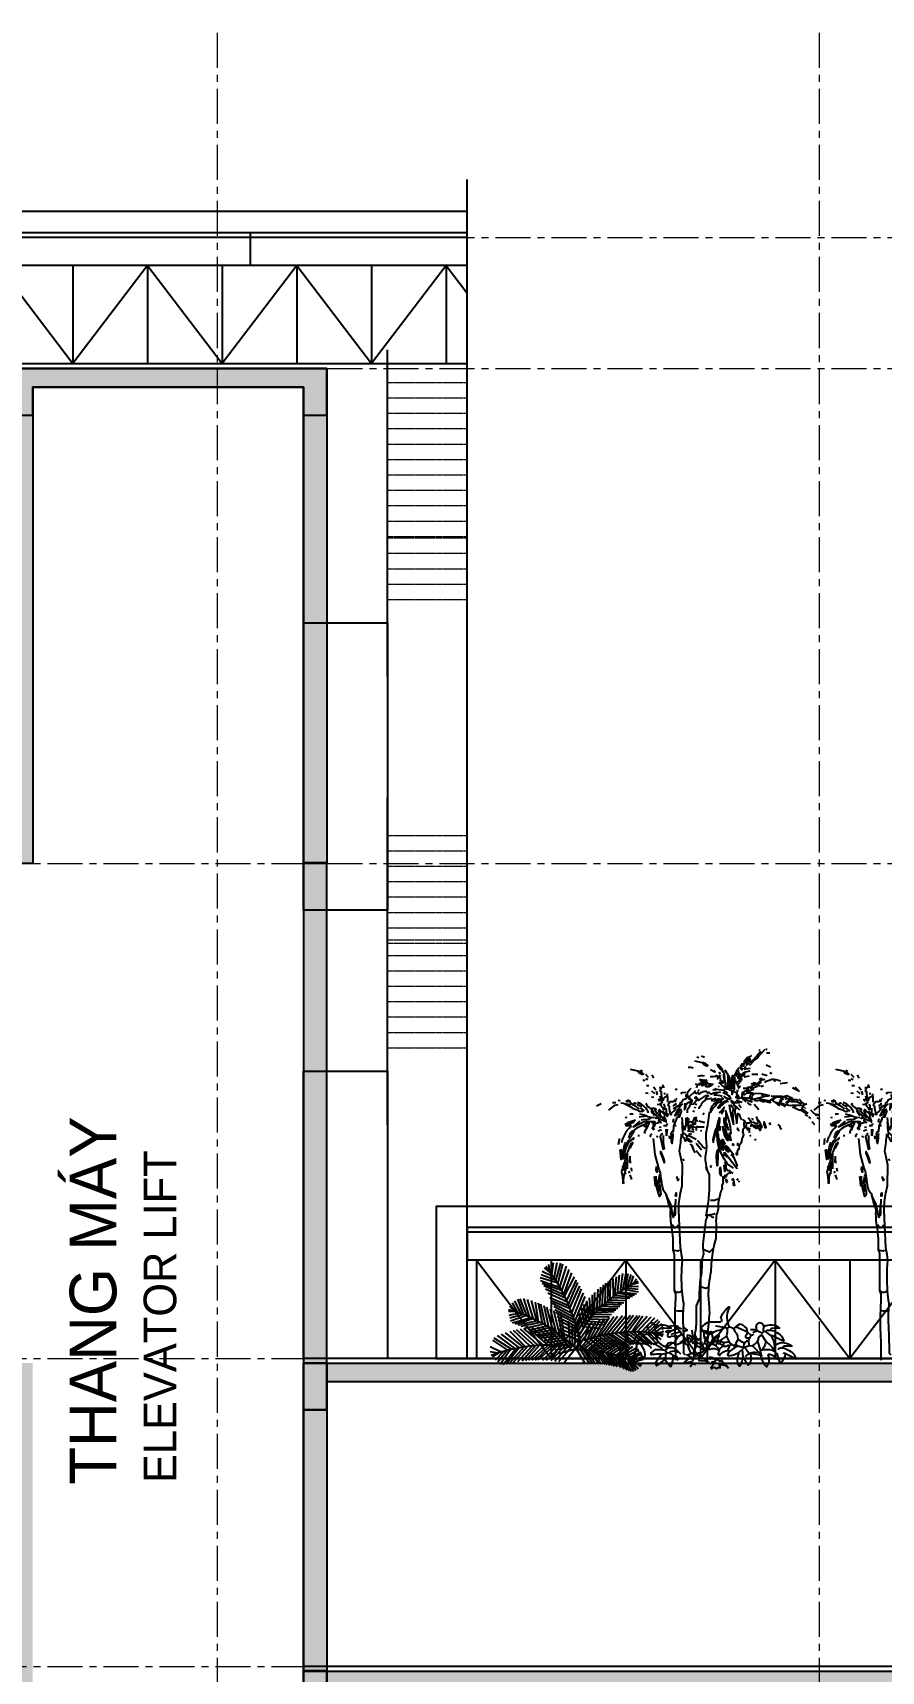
# Model space of a CAD drawing. Header units: millimetres. Extents: x -100356 to 314685, y 446 to 1273965.
# Drawn here: x 98572 to 107665, y 243036 to 260579 of the extents above; entities that cross this region are included whole.
import ezdxf
from ezdxf.xclip import XClip

# ---------------------------------------------------------------- set-up
doc = ezdxf.new("R2010")
doc.units = ezdxf.units.MM
doc.header["$XCLIPFRAME"] = 2
doc.linetypes.add('section$0$CENTER', pattern=[2, 1.25, -0.25, 0.25, -0.25])
doc.linetypes.add('section$0$CENTER2', pattern=[1.125, 0.75, -0.125, 0.125, -0.125])
for name, color, linetype, lineweight in [('@ color hatch', 7, 'Continuous', 13), ('A1 - dp$0$TUONG 2', 2, 'Continuous', 25), ('Hatch-wall', 251, 'Continuous', 5), ('section$0$A-_FLORLEVL_E', 7, 'Continuous', 5), ('section$0$GRD', 8, 'section$0$CENTER2', 15), ('section$0$NKC_TRUC', 8, 'section$0$CENTER', 13)]:
    doc.layers.add(name, color=color, linetype=linetype, lineweight=lineweight)
for name, color, linetype in [('section$0$FIN', 3, 'Continuous'), ('section$0$KEN', 4, 'Continuous'), ('section$0$NAM', 3, 'Continuous'), ('section$0$STR', 7, 'Continuous'), ('section$0$植栽2', 74, 'Continuous'), ('STR', 7, 'Continuous')]:
    doc.layers.add(name, color=color, linetype=linetype)
doc.styles.add('section$0$Arial', font='Font - TrueType - Arial.ttf', dxfattribs={"width": 0.95, "height": 770})

# ---------------------------------------------------------------- blocks, each defined once
blk = doc.blocks.new('section$0$grid section')
at = {"layer": 'section$0$NKC_TRUC', "ltscale": 300}
for p, q in [((-141943.9, 93800), (0, 93800)), ((-141943.9, 92400), (0, 92400)), ((-141943.9, 87100), (0, 87100)), ((-141943.9, 81800), (0, 81800)), ((-141943.9, 78500), (0, 78500))]:
    blk.add_line(p, q, dxfattribs=at)
blk = doc.blocks.new('section$0$ROOM 01')
at = {"layer": 'Hatch-wall', "ltscale": 0.5}
h = blk.add_hatch(color=256, dxfattribs=at)
h.dxf.hatch_style = 1
h.paths.add_polyline_path([(36485, 240516), (36485, 243810), (47160, 243810), (47160, 243710), (47860, 243710), (47860, 243810), (48060, 243810), (48060, 243510), (46960, 243510), (46960, 243610), (36735, 243610), (36735, 240516)])
h.paths.add_polyline_path([(16680, 243810), (16680, 243810), (33985, 243810), (33985, 242138), (35285, 242138), (35285, 241988), (33985, 241988), (33985, 240510), (33735, 240510), (33735, 243610), (26072, 243610), (26072, 243310), (25772, 243310), (25772, 243610), (16930, 243610), (16930, 243810)])
h.paths.add_polyline_path([(16930, 240516), (16680, 240516), (16680, 243810), (16930, 243810)])
h.paths.add_polyline_path([(-1440, 243810), (-1440, 243510), (-340, 243510), (-340, 243610), (8060, 243610), (8060, 243310), (8360, 243310), (8360, 243610), (11360, 243610), (11360, 243310), (11660, 243310), (11660, 243610), (13530, 243610), (13530, 240510), (13780, 240510), (13780, 243810), (-540, 243810), (-540, 243710), (-1240, 243710), (-1240, 243810)])
at = {"layer": 'section$0$FIN'}
for p, q in [((16680, 243860, 0), (16680, 243310, 0)), ((25772, 243860, 0), (16680, 243860, 0))]:
    blk.add_line(p, q, dxfattribs=at)
at = {"layer": 'section$0$FIN', "ltscale": 10}
blk.add_line((16680, 243310, 0), (16680, 240510, 0), dxfattribs=at)
at = {"layer": 'section$0$STR', "ltscale": 10}
for p, q in [((16680, 243316, 0), (16680, 240516, 0)), ((16930, 243316, 0), (16930, 240516, 0))]:
    blk.add_line(p, q, dxfattribs=at)
at = {"layer": 'section$0$STR', "elevation": 0}
blk.add_lwpolyline([(16680, 243310), (16930, 243310), (16930, 243810), (16680, 243810)], close=True, dxfattribs=at)
at = {"layer": 'STR', "ltscale": 0.5, "elevation": 0}
for points in [[(16930, 240516), (16680, 240516), (16680, 243810), (16930, 243810)], [(16680, 243310), (16680, 243810), (33985, 243810), (33985, 242138), (35285, 242138), (35285, 241988), (33985, 241988), (33985, 240510), (33735, 240510), (33735, 243610), (26072, 243610), (26072, 243310), (25772, 243310), (25772, 243610), (16930, 243610), (16930, 243310)]]:
    blk.add_lwpolyline(points, close=True, dxfattribs=at)
blk = doc.blocks.new('section$0$LANG CAN')
at = {"layer": 'section$0$FIN'}
for p, q in [((252142, 98312, 0), (237392, 98312, 0)), ((266892, 98312, 0), (252142, 98312, 0))]:
    blk.add_line(p, q, dxfattribs=at)
at = {"layer": 'section$0$KEN'}
for p, q in [((252142, 98262, 0), (237392, 98262, 0)), ((266892, 98262, 0), (252142, 98262, 0)), ((252142, 97962, 0), (237392, 97962, 0)), ((266892, 97962, 0), (252142, 97962, 0)), ((252142, 96911), (237392, 96911)), ((266892, 96911), (252142, 96911))]:
    blk.add_line(p, q, dxfattribs=at)
at = {"layer": 'section$0$NAM'}
for p, q in [((237492, 97962, 0), (238292, 96911)), ((237492, 97962, 0), (237492, 96911)), ((239092, 97962, 0), (238292, 96911)), ((238292, 97962, 0), (238292, 96911)), ((239092, 97962, 0), (239892, 96911)), ((239092, 97962, 0), (239092, 96911)), ((240692, 97962, 0), (239892, 96911)), ((239892, 97962, 0), (239892, 96911)), ((240692, 97962, 0), (241492, 96911)), ((240692, 97962, 0), (240692, 96911)), ((242292, 97962, 0), (241492, 96911)), ((241492, 97962, 0), (241492, 96911)), ((242292, 97962, 0), (243092, 96911)), ((242292, 97962, 0), (242292, 96911)), ((243892, 97962, 0), (243092, 96911)), ((243092, 97962, 0), (243092, 96911)), ((243892, 97962, 0), (244692, 96911)), ((243892, 97962, 0), (243892, 96911)), ((245492, 97962, 0), (244692, 96911)), ((244692, 97962, 0), (244692, 96911)), ((245492, 97962, 0), (246292, 96911)), ((245492, 97962, 0), (245492, 96911)), ((247092, 97962, 0), (246292, 96911)), ((246292, 97962, 0), (246292, 96911)), ((247092, 97962, 0), (247892, 96911)), ((247092, 97962, 0), (247092, 96911)), ((248692, 97962, 0), (247892, 96911)), ((247892, 97962, 0), (247892, 96911)), ((248692, 97962, 0), (249492, 96911)), ((248692, 97962, 0), (248692, 96911)), ((250292, 97962, 0), (249492, 96911)), ((249492, 97962, 0), (249492, 96911)), ((250292, 97962, 0), (251092, 96911)), ((250292, 97962, 0), (250292, 96911)), ((251092, 97962, 0), (251092, 96911)), ((251892, 97962, 0), (251092, 96911)), ((251892, 97962, 0), (251892, 96911)), ((252242, 97962, 0), (253042, 96911)), ((252242, 97962, 0), (252242, 96911)), ((253842, 97962, 0), (253042, 96911)), ((253042, 97962, 0), (253042, 96911)), ((253842, 97962, 0), (254642, 96911)), ((253842, 97962, 0), (253842, 96911)), ((255442, 97962, 0), (254642, 96911)), ((254642, 97962, 0), (254642, 96911)), ((255442, 97962, 0), (256242, 96911)), ((255442, 97962, 0), (255442, 96911)), ((257042, 97962, 0), (256242, 96911)), ((256242, 97962, 0), (256242, 96911)), ((257042, 97962, 0), (257842, 96911)), ((257042, 97962, 0), (257042, 96911)), ((258642, 97962, 0), (257842, 96911)), ((257842, 97962, 0), (257842, 96911)), ((258642, 97962, 0), (259442, 96911)), ((258642, 97962, 0), (258642, 96911)), ((260242, 97962, 0), (259442, 96911)), ((259442, 97962, 0), (259442, 96911)), ((260242, 97962, 0), (261042, 96911)), ((260242, 97962, 0), (260242, 96911)), ((261842, 97962, 0), (261042, 96911)), ((261042, 97962, 0), (261042, 96911)), ((261842, 97962, 0), (262642, 96911)), ((261842, 97962, 0), (261842, 96911)), ((263442, 97962, 0), (262642, 96911)), ((262642, 97962, 0), (262642, 96911)), ((263442, 97962, 0), (264242, 96911)), ((263442, 97962, 0), (263442, 96911)), ((265042, 97962, 0), (264242, 96911)), ((264242, 97962, 0), (264242, 96911)), ((265042, 97962, 0), (265842, 96911)), ((265042, 97962, 0), (265042, 96911)), ((265842, 97962, 0), (265842, 96911)), ((266642, 97962, 0), (265842, 96911)), ((266642, 97962, 0), (266642, 96911))]:
    blk.add_line(p, q, dxfattribs=at)
blk = doc.blocks.new('section$0$A$C2D2A4C73')
for p, q in [((966, 1448), (798, 1527)), ((921, 1514), (834, 1584)), ((915, 1518), (900, 1638)), ((947, 1476), (971, 1663)), ((981, 1426), (1024, 1667)), ((1006, 1388), (1081, 1657)), ((1037, 1337), (1115, 1644)), ((1065, 1291), (1170, 1611)), ((1097, 1232), (1211, 1559)), ((1126, 1178), (1250, 1506)), ((1028, 1353), (764, 1432)), ((1072, 1279), (773, 1386)), ((999, 1398), (783, 1478)), ((1095, 1237), (797, 1347)), ((1129, 1172), (821, 1307)), ((1154, 1122), (849, 1259)), ((1140, 1150), (1292, 1446)), ((1173, 1083), (1321, 1401)), ((1198, 1026), (1344, 1361)), ((1222, 969), (1374, 1308)), ((1251, 895), (1398, 1263)), ((1632, 918), (1655, 1256)), ((1672, 959), (1693, 1288)), ((1714, 1000), (1738, 1323)), ((1762, 1044), (1772, 1348)), ((1800, 1077), (1813, 1376)), ((1839, 1109), (1845, 1396)), ((1887, 1147), (1883, 1419)), ((1908, 1163), (1935, 1448)), ((1948, 1192), (1983, 1473)), ((1994, 1223), (2032, 1496)), ((2030, 1247), (2084, 1501)), ((2043, 1256), (2265, 1218)), ((2072, 1273), (2114, 1498)), ((2080, 1279), (2268, 1259)), ((2104, 1293), (2159, 1485)), ((2122, 1303), (2274, 1300)), ((2147, 1317), (2197, 1463)), ((2180, 1335), (2269, 1355)), ((2185, 1336), (2240, 1419)), ((425, 899), (342, 1050)), ((476, 881), (378, 1081)), ((515, 866), (426, 1104)), ((565, 846), (458, 1113)), ((610, 827), (515, 1118)), ((666, 801), (574, 1102)), ((715, 777), (631, 1084)), ((741, 764), (693, 1062)), ((801, 732), (739, 1044)), ((850, 703), (778, 1028)), ((898, 675), (828, 1005)), ((1183, 1061), (882, 1196)), ((1207, 1005), (915, 1128)), ((1227, 956), (937, 1080)), ((1255, 884), (953, 1041)), ((1275, 828), (1429, 1200)), ((1297, 760), (1454, 1144)), ((1313, 706), (1486, 1065)), ((1328, 652), (1508, 1005)), ((1482, 742), (1435, 1026)), ((1509, 776), (1480, 1081)), ((1491, 929), (1815, 1033)), ((1544, 819), (1519, 1125)), ((1569, 849), (1565, 1173)), ((1600, 884), (1602, 1209)), ((1753, 1036), (2011, 1022)), ((1786, 1065), (2045, 1050)), ((1824, 1097), (2093, 1087)), ((1867, 1132), (2141, 1122)), ((1904, 1159), (2178, 1147)), ((1952, 1195), (2210, 1168)), ((1984, 1217), (2242, 1188)), ((385, 913), (283, 918)), ((454, 889), (288, 857)), ((378, 913), (303, 994)), ((504, 870), (303, 813)), ((549, 852), (314, 769)), ((621, 821), (345, 740)), ((661, 803), (384, 724)), ((721, 774), (423, 708)), ((959, 636), (870, 985)), ((1012, 600), (926, 955)), ((1275, 828), (973, 991)), ((1065, 562), (975, 928)), ((1289, 784), (990, 944)), ((1306, 732), (1003, 904)), ((1320, 684), (1025, 835)), ((1334, 629), (1040, 782)), ((1106, 531), (1041, 887)), ((1146, 499), (1089, 855)), ((1226, 431), (1200, 770)), ((1340, 606), (1533, 927)), ((1431, 671), (1352, 909)), ((1355, 539), (1552, 858)), ((1366, 487), (1571, 774)), ((1457, 709), (1399, 978)), ((1493, 491), (1616, 771)), ((1505, 771), (1760, 756)), ((1530, 803), (1791, 796)), ((1537, 505), (1681, 791)), ((1557, 835), (1828, 840)), ((1583, 518), (1757, 811)), ((1587, 869), (1858, 874)), ((1615, 900), (1899, 917)), ((1643, 534), (1820, 825)), ((1646, 932), (1923, 941)), ((1672, 959), (1953, 970)), ((1685, 544), (1894, 838)), ((1707, 993), (1986, 1000)), ((1735, 555), (1951, 846)), ((1786, 565), (2028, 854)), ((1850, 575), (2084, 857)), ((1914, 585), (2147, 859)), ((1986, 593), (2194, 859)), ((2041, 597), (2249, 857)), ((2098, 601), (2291, 855)), ((2166, 603), (2340, 850)), ((2194, 604), (2405, 843)), ((2250, 604), (2465, 833)), ((2311, 602), (2524, 822)), ((2360, 600), (2573, 792)), ((2414, 596), (2599, 770)), ((331, 338), (64, 508)), ((383, 349), (112, 549)), ((449, 362), (174, 572)), ((509, 372), (237, 593)), ((540, 377), (307, 613)), ((615, 387), (359, 626)), ((677, 393), (404, 637)), ((738, 398), (464, 649)), ((766, 751), (469, 687)), ((817, 402), (514, 657)), ((820, 721), (527, 659)), ((888, 404), (583, 667)), ((868, 693), (587, 627)), ((909, 668), (629, 603)), ((960, 404), (644, 673)), ((968, 630), (662, 583)), ((1012, 600), (703, 557)), ((1016, 402), (730, 679)), ((1047, 575), (741, 532)), ((1086, 546), (772, 510)), ((1073, 400), (793, 681)), ((1123, 518), (825, 470)), ((1120, 396), (875, 680)), ((1188, 390), (947, 676)), ((1241, 384), (1033, 669)), ((1346, 580), (1056, 712)), ((1357, 531), (1069, 652)), ((1370, 470), (1079, 596)), ((1395, 532), (1183, 311)), ((1262, 398), (1259, 719)), ((1296, 367), (1308, 673)), ((1313, 329), (1450, 522)), ((1332, 331), (1373, 607)), ((1357, 330), (1529, 525)), ((1376, 438), (1585, 701)), ((1396, 329), (1586, 524)), ((1437, 328), (1653, 521)), ((1440, 685), (1691, 659)), ((1444, 475), (1529, 740)), ((1473, 730), (1732, 719)), ((1489, 325), (1708, 516)), ((1526, 323), (1771, 508)), ((1576, 516), (1795, 336)), ((1620, 528), (1849, 351)), ((1664, 539), (1912, 367)), ((1715, 550), (1961, 377)), ((1760, 560), (2026, 389)), ((1808, 569), (2063, 395)), ((1850, 575), (2108, 401)), ((1903, 583), (2158, 407)), ((1973, 591), (2195, 410)), ((2021, 596), (2243, 413)), ((2076, 600), (2311, 415)), ((2138, 603), (2377, 415)), ((2189, 604), (2427, 413)), ((2255, 604), (2469, 411)), ((2298, 603), (2511, 408)), ((2377, 599), (2552, 420)), ((2425, 595), (2581, 455)), ((2456, 592), (2631, 729)), ((2479, 590), (2613, 488)), ((2510, 586), (2650, 685)), ((2551, 581), (2644, 540)), ((2557, 578), (2660, 617)), ((171, 295), (0, 377)), ((121, 278), (2, 302)), ((127, 282), (33, 221)), ((273, 324), (41, 479)), ((203, 305), (76, 170)), ((260, 320), (117, 140)), ((312, 333), (155, 108)), ((397, 352), (202, 102)), ((444, 361), (247, 113)), ((516, 373), (292, 123)), ((571, 381), (346, 134)), ((638, 389), (417, 146)), ((699, 395), (491, 156)), ((752, 399), (544, 161)), ((830, 403), (585, 165)), ((888, 404), (639, 168)), ((935, 404), (689, 169)), ((989, 403), (731, 170)), ((1039, 401), (804, 169)), ((1096, 398), (859, 166)), ((1163, 485), (865, 439)), ((1198, 456), (914, 398)), ((1146, 394), (930, 160)), ((1232, 426), (956, 360)), ((1196, 389), (992, 154)), ((1274, 388), (993, 325)), ((1258, 382), (1047, 146)), ((1319, 344), (1050, 267)), ((1326, 372), (1135, 131)), ((1405, 476), (1198, 211)), ((1329, 329), (1450, 124)), ((1382, 330), (1518, 126)), ((1431, 328), (1561, 126)), ((1462, 481), (1670, 293)), ((1469, 327), (1609, 124)), ((1508, 324), (1664, 121)), ((1521, 500), (1746, 320)), ((1552, 321), (1707, 117)), ((1570, 319), (1819, 499)), ((1591, 316), (1762, 110)), ((1613, 314), (1884, 486)), ((1632, 311), (1794, 105)), ((1668, 306), (1929, 474)), ((1668, 306), (1832, 98)), ((1712, 299), (1874, 90)), ((1722, 297), (1981, 459)), ((1771, 287), (1905, 83)), ((1782, 285), (2019, 447)), ((1811, 279), (1945, 73)), ((1828, 275), (2064, 432)), ((1857, 268), (2001, 58)), ((1875, 263), (2097, 419)), ((1908, 254), (2053, 41)), ((1931, 248), (2135, 403)), ((1954, 241), (2186, 380)), ((1999, 226), (2232, 357)), ((2048, 209), (2277, 333)), ((2087, 195), (2310, 296)), ((2130, 178), (2324, 272)), ((1949, 242), (2093, 26)), ((2003, 225), (2127, 14)), ((2038, 213), (2160, 0)), ((2101, 190), (2196, 0)), ((2139, 174), (2229, 21)), ((2163, 164), (2340, 229)), ((2181, 156), (2264, 39)), ((2205, 145), (2344, 189)), ((2237, 130), (2302, 74)), ((2241, 127), (2335, 132))]:
    blk.add_line(p, q)
for centre, radius, start, end in [((-1212, -22), 2628, 8.5439, 38.2906), ((3192, -563), 2151, 115.5425, 145.2892), ((-357, -1359), 2389, 44.6966, 74.4433), ((2218, -1785), 2389, 79.4494, 109.1961), ((919, -2224), 2628, 80.3252, 110.0719), ((1359, -1701), 2031, 61.857, 91.6037)]:
    blk.add_arc(centre, radius, start, end)
blk = doc.blocks.new('section$0$A$C5E0C7229')
for points in [[(1289, 2397), (1264, 2371), (1251, 2376, -0.068497), (1178, 2299)], [(701, 2261, -0.092926), (740, 2257)], [(749, 2310), (808, 2298, 0.125641), (824, 2280), (848, 2269)], [(806, 2299), (807, 2296, -0.282349), (843, 2280), (854, 2271)], [(916, 2089), (894, 2085, -0.375732), (917, 2093), (975, 2085), (989, 2098, 0.026184), (976, 2215, -0.302765), (972, 2228, -0.051575), (936, 2261), (925, 2281), (928, 2288)], [(931, 2283), (960, 2248, 0.32518), (969, 2225)], [(1088, 2257, 0.386597), (1083, 2234, 0.227325), (1108, 2202, -0.109772), (1133, 2222), (1133, 2210)], [(1125, 2265, 0.049133), (1134, 2315, -0.144623), (1172, 2341), (1188, 2351)], [(1262, 2368), (1235, 2339, -0.218246), (1229, 2329, 0.111496), (1201, 2310, -0.081635), (1175, 2279), (1172, 2278, 0.536652), (1150, 2283), (1148, 2284, -0.090164), (1145, 2310), (1157, 2324)], [(1173, 2294, -0.236053), (1179, 2317, -0.133911), (1168, 2338, 6.162277), (1168, 2337, 0.206802), (1159, 2308, -0.184937), (1145, 2271)], [(256, 2245), (315, 2233, 0.125641), (331, 2215), (355, 2204)], [(312, 2234), (314, 2231, -0.282349), (349, 2215), (361, 2206)], [(848, 2147, 0.032013), (785, 2135, 0.057205), (763, 2104)], [(775, 2192, -0.122009), (823, 2195)], [(806, 2116, 0.170792), (818, 2136), (782, 2123)], [(846, 2161, -0.190887), (822, 2161, -0.216599), (798, 2166), (791, 2164, 0.403961), (823, 2156), (835, 2161), (837, 2161)], [(852, 2138, 0.151459), (813, 2121)], [(854, 2118), (875, 2126, -0.369919), (838, 2112), (835, 2113, -0.195877), (845, 2132, -0.256195), (858, 2136), (890, 2132), (875, 2116)], [(869, 2189, 0.109772), (919, 2197, 0.435471), (945, 2197), (952, 2192)], [(973, 2219, 0.143448), (980, 2158), (967, 2138, 0.162277), (938, 2142, 0.072479), (990, 2100), (992, 2100), (997, 2093)], [(981, 2241, 0.052948), (1013, 2191), (1021, 2171), (1022, 2174)], [(1011, 2172, -0.026535), (1034, 2063), (1035, 2056), (1037, 2056), (1036, 2050)], [(1020, 2159, -0.535172), (1023, 2165), (1026, 2159, 0.333328), (1022, 2153), (1036, 2110), (1042, 2109), (1042, 2095)], [(1051, 2184), (1042, 2197), (1036, 2184), (1039, 2180, 0.358765), (1041, 2151), (1042, 2113)], [(1038, 2182, -0.343094), (1046, 2174), (1053, 2131), (1052, 2088, 0.201935), (1038, 2060)], [(1053, 2189, 0.028214), (1069, 2139), (1103, 2173)], [(1076, 2239, 0.084961), (1058, 2201), (1064, 2199)], [(1077, 2186, 0.333328), (1095, 2196), (1074, 2216, 0.201752), (1071, 2189)], [(1107, 2178, -0.302765), (1096, 2146, -0.226822), (1076, 2129), (1083, 2110), (1096, 2116, -0.33638), (1089, 2104), (1081, 2097)], [(1082, 2192, 0.535172), (1092, 2174, -0.114136), (1138, 2207)], [(1119, 2255, -0.069427), (1112, 2241), (1107, 2247)], [(1224, 2135, 0.310089), (1190, 2134), (1184, 2132)], [(1287, 2166, 0.150925), (1244, 2150), (1224, 2131), (1224, 2120)], [(1252, 2150, -0.535172), (1250, 2138), (1235, 2124), (1252, 2118)], [(1267, 2174, 0.078461), (1250, 2170), (1256, 2166)], [(1287, 2147, -0.039902), (1342, 2169, -0.087051), (1407, 2158)], [(1361, 2165, 0.872879), (1365, 2158), (1370, 2158)], [(540, 2058, -0.362045), (526, 2033, 0.252106), (507, 2007, -0.049271), (496, 2072, -0.276978), (487, 2078, -0.193817), (502, 2109), (519, 2110)], [(544, 1993, 0.061096), (544, 2031), (541, 2041)], [(601, 1948, -0.362045), (587, 1922, 0.252106), (569, 1896, -0.049271), (557, 1961, -0.276978), (548, 1967, -0.193817), (563, 1998), (588, 1999), (601, 2013)], [(680, 2039, -0.838974), (678, 2017, 0.331253), (653, 1997), (638, 1986, -0.5), (638, 1976, -0.072571), (587, 1942)], [(614, 2022, 0.259125), (601, 1998), (599, 1994)], [(676, 1987), (673, 1936, 0.151703), (685, 1976), (699, 1990), (702, 1988), (704, 1994), (707, 1990, 0.151291), (725, 2013, -0.618027), (730, 2005), (704, 1949, 0.211075), (692, 1913)], [(694, 2059, -0.483215), (678, 2044)], [(848, 2067, 0.433731), (828, 2074, 0.149582), (782, 2054, -0.109772), (775, 2070, -0.082748), (762, 2059, -0.369919), (755, 2078), (706, 2032), (698, 2031), (695, 2066, -0.066544), (724, 2101)], [(836, 2012), (836, 2019, -0.318771), (845, 2031), (856, 2041, 0.099014), (832, 2043), (777, 2006), (783, 2021)], [(786, 1942, -0.253922), (797, 1968, 0.133911), (805, 1986, -0.048828), (845, 2017), (876, 2024), (881, 2005, -0.200851), (914, 2024), (915, 2024)], [(920, 2066, 0.046188), (886, 2059, -0.4142), (875, 2055), (859, 2070, 0.333328), (846, 2058)], [(943, 2013, 0.084747), (892, 1971, 0.084747), (871, 1937), (871, 1917, -0.070892), (913, 1968, -0.212524), (944, 1996, 0.401794), (957, 2013, -0.062256), (968, 2020, 0.302765), (960, 2024), (957, 2024)], [(897, 1998, -0.176788), (935, 2019, -0.4142), (944, 2018, 0.720749), (950, 2014), (952, 2014)], [(948, 2070, 0.197815), (899, 2050, -0.102524), (962, 2039)], [(1005, 2010), (959, 1989), (928, 1950, 0.350769), (948, 1961), (988, 1996), (1006, 2001), (1009, 2003)], [(972, 2039, 0.104111), (1012, 2018), (1026, 2013)], [(976, 2081, -0.124695), (1000, 2066), (1003, 2063)], [(1020, 2089), (1018, 2085, -0.4142), (1015, 2093), (1011, 2124), (1016, 2123), (1020, 2098)], [(1099, 1998, -0.405624), (1081, 1988, -0.211411), (1064, 1995), (1061, 1986), (1033, 2006), (1029, 1997), (1095, 1934)], [(1079, 2087), (1072, 2056), (1082, 2050), (1066, 2032, 0.4142), (1084, 2035), (1094, 2041)], [(1146, 1994), (1111, 2025), (1118, 2050), (1111, 2052), (1127, 2064, -0.051575), (1113, 2067), (1153, 2087)], [(1182, 2062), (1193, 2056, 0.068298), (1173, 2043, -0.40065), (1158, 2021, 0.063126), (1125, 2026), (1120, 2022), (1187, 1997, -0.062256), (1186, 2013, 0.236053), (1193, 2018, 0.267776), (1210, 2018), (1301, 2041, 0.125198), (1325, 2047)], [(1216, 2120, 0.492645), (1190, 2117, -0.177856), (1159, 2106, 0.158417), (1146, 2098), (1122, 2098)], [(1257, 2058), (1198, 2059, 0.4142), (1182, 2062), (1148, 2063), (1125, 2047)], [(1204, 2010, 0.205246), (1249, 2010), (1279, 1996, -0.392685), (1305, 1997), (1325, 1990), (1335, 1996)], [(1312, 2044), (1263, 2058, 0.514618), (1271, 2045), (1274, 2043), (1271, 2037)], [(1546, 2004, 0.18132), (1513, 2011, -0.267776), (1495, 2011, -0.333328), (1491, 2017), (1499, 2021), (1456, 2041), (1426, 2031), (1419, 2020, 0.4142), (1395, 2032, 0.254028), (1356, 2016), (1347, 2007, 0.060638), (1402, 1967)], [(1397, 1987, -0.135742), (1418, 2020), (1420, 2019), (1420, 2016), (1432, 2019)], [(1417, 2013, 0.184647), (1410, 1995, 0.39772), (1433, 1982), (1438, 1981)], [(1440, 2021), (1477, 2020, -0.5), (1477, 2011), (1445, 1988)], [(1517, 2108, -0.108856), (1547, 2081), (1547, 2079), (1503, 2101), (1511, 2106)], [(1547, 2013, -0.566177), (1557, 2009, 0.159607), (1584, 1983), (1594, 1975)], [(163, 1973, 0.161026), (121, 1958), (90, 1933)], [(262, 1973, -0.010696), (186, 1987)], [(215, 1980), (272, 1953), (273, 1948), (317, 1932, 0.369919), (341, 1925), (353, 1925)], [(328, 1942, -0.00386), (266, 1982), (250, 2002, -0.449051), (227, 2001), (224, 2002)], [(277, 1975, -0.132751), (292, 1989), (303, 1984)], [(313, 1982, 0.475967), (315, 1973), (345, 1961)], [(394, 1913, 0.362045), (382, 1937), (376, 1944), (380, 1948, 0.036362), (329, 1986), (314, 1990)], [(326, 1882), (383, 1888, 0.023239), (425, 1876), (442, 1879)], [(379, 1888, 0.162277), (363, 1894), (332, 1902)], [(388, 1981), (380, 1978, 0.151352), (411, 1949, -0.110184), (426, 1927), (440, 1923)], [(417, 1944, -0.296661), (448, 1944), (454, 1942), (452, 1936), (445, 1936), (455, 1915), (468, 1906)], [(444, 1888, -0.013321), (421, 1921, -0.091629), (479, 1865), (521, 1851), (533, 1841, 0.146179), (520, 1881, -0.302765), (525, 1894), (479, 1940)], [(471, 1936), (487, 1910, 0.507782), (490, 1894), (521, 1859)], [(487, 1990, 0.2117), (504, 1953, -0.259125), (510, 1933)], [(513, 1981, -0.114136), (520, 1942), (524, 1937)], [(531, 1948, 0.044205), (538, 1890), (541, 1885), (553, 1907)], [(649, 1930), (631, 1879, 0.509216), (610, 1862, 0.060928), (589, 1809), (586, 1768, 0.449051), (576, 1768, 0.259125), (570, 1743, 0.045349), (572, 1693, 0.029373), (579, 1678, 0.041809), (587, 1754)], [(612, 1975, -0.224854), (602, 1975, -0.267303), (591, 1967), (587, 1960)], [(635, 1934), (619, 1898, 0.145218), (599, 1890), (624, 1940, 0.178345), (639, 1963), (663, 1983)], [(761, 1882, 0.037766), (754, 1826, -0.04718), (716, 1814), (701, 1798), (709, 1780)], [(734, 1839, 0.079041), (752, 1882)], [(737, 12, 0.007599), (754, 101, -0.016937), (756, 239, 0.07106), (764, 350), (765, 437), (787, 490, -0.024368), (795, 634, 0.062653), (809, 785, -0.071396), (820, 831, -0.057922), (818, 931), (838, 1098, 0.315491), (845, 1126, -0.082748), (849, 1182, 0.026718), (864, 1315), (863, 1440, -0.120438), (839, 1522, -0.099014), (833, 1578, 0.102524), (840, 1692, -0.052933), (839, 1758, 0.039536), (863, 1913), (864, 1919)], [(939, 1913, 0.061829), (982, 1959)], [(1013, 1777), (999, 1807), (999, 1826), (997, 1823), (977, 1873, 0.143585), (981, 1816, 0.124008), (1005, 1740, 0.051941), (1023, 1706), (1030, 1702), (1018, 1757, 0.082748), (1030, 1755, 0.025299), (1016, 1851), (989, 1928), (988, 1851)], [(1014, 1972, 0.025253), (1047, 1822), (1047, 1820)], [(1026, 1975), (1047, 1946, 0.12439), (1044, 1880), (1046, 1835)], [(1045, 1973), (1068, 1948, 0.289337), (1060, 1904), (1073, 1837)], [(1074, 1828), (1080, 1907, -0.354019), (1095, 1890), (1110, 1859)], [(1153, 1993, 0.131912), (1182, 1974)], [(1362, 1995, -0.110962), (1442, 1960, 0.051575), (1445, 1973), (1450, 1973)], [(1469, 1971, -0.406204), (1455, 1978, -0.400955), (1469, 1997, -0.273071), (1495, 1999, -0.15004), (1571, 1981)], [(1565, 1967, 0.072113), (1471, 1965)], [(1674, 1907), (1681, 1894, -0.531342), (1700, 1892)], [(254, 1793), (254, 1799, 0.139587), (207, 1729, 0.089172), (191, 1683)], [(215, 1823, 0.128281), (238, 1838), (237, 1834, -0.082748), (299, 1859)], [(233, 1831, -0.618027), (233, 1820), (223, 1808)], [(287, 1856, -0.45993), (269, 1835), (245, 1821, -0.442368), (246, 1813), (234, 1809)], [(277, 1772, 0.331253), (252, 1742), (243, 1720)], [(407, 1834, 0.136429), (363, 1821, 0.055176), (304, 1792), (281, 1774), (284, 1769), (249, 1714)], [(330, 1849), (279, 1805), (364, 1845), (444, 1846, -0.099014), (447, 1828, 0.133911), (434, 1823, -0.252106), (426, 1793)], [(414, 1873, -0.21936), (371, 1860), (340, 1857)], [(357, 1814, 0.366302), (382, 1814, -0.129745), (372, 1777), (373, 1778)], [(403, 1829, 0.062256), (382, 1793, -0.062256), (367, 1767), (368, 1765), (369, 1768), (363, 1754)], [(448, 1822, -0.057846), (428, 1790), (422, 1788)], [(448, 1874), (455, 1869), (454, 1874, -0.602081), (462, 1865)], [(479, 1865), (474, 1851), (495, 1839, 0.05722), (452, 1830)], [(504, 1745), (502, 1755, 0.05574), (487, 1731), (510, 1629)], [(653, 1839, 0.033646), (661, 1753, 0.105927), (656, 1732, -0.146088), (680, 1691)], [(691, 1818, -0.535172), (687, 1812, 0.740936), (679, 1807), (676, 1782, -0.362045), (665, 1804), (664, 1816)], [(703, 1729, -0.085571), (666, 1760)], [(692, 1777, 0.026352), (741, 1769), (746, 1772)], [(745, 1809, 0.45993), (739, 1803, 0.259125), (719, 1797), (709, 1791)], [(729, 1834), (741, 1834, 0.286789), (718, 1839)], [(824, 1803, 0.04158), (740, 1799)], [(912, 1790), (915, 1788), (912, 1790, 0.025787), (889, 1707), (892, 1686), (891, 1683)], [(937, 1872, 0.024918), (916, 1784), (893, 1693)], [(920, 1766, 0.193298), (999, 1530)], [(939, 1879, -0.095276), (934, 1816, -0.453766), (943, 1796), (943, 1780), (931, 1800, 0.173004), (930, 1740, 0.064194), (939, 1702), (943, 1701, 0.155243), (951, 1677), (970, 1626, -0.188675), (953, 1636), (939, 1691), (940, 1696)], [(962, 1811), (966, 1791), (972, 1790), (1009, 1702, -0.659393), (999, 1705, -0.115829), (976, 1759, -0.111862), (968, 1811)], [(1117, 1862), (1136, 1847, 0.317062), (1128, 1814, -0.32254), (1125, 1790, 0.286209), (1120, 1759, -0.243301), (1120, 1730, 0.166794), (1110, 1684), (1090, 1662), (1088, 1632), (1082, 1631, 0.267303), (1077, 1598), (1079, 1592)], [(1087, 1780), (1083, 1780), (1088, 1778), (1079, 1796, 0.07106), (1077, 1782)], [(1179, 1847, -0.439896), (1149, 1834, 0.4142), (1144, 1831, 0.076462), (1146, 1799), (1161, 1780)], [(1171, 1798, 0.105927), (1167, 1762), (1167, 1760)], [(1247, 1785), (1235, 1799), (1221, 1791, 0.123871), (1211, 1819), (1207, 1801, -0.078461), (1198, 1816), (1182, 1824), (1179, 1803)], [(1239, 1822), (1252, 1809, -0.343094), (1248, 1804), (1225, 1815)], [(1231, 1864, -0.09581), (1264, 1805), (1268, 1804), (1255, 1790)], [(1259, 1780, 0.090164), (1250, 1785, 0.618027), (1251, 1776), (1251, 1775)], [(1283, 1846, 0.345184), (1285, 1816, -0.18132), (1288, 1799), (1298, 1800), (1283, 1847)], [(1319, 1834, -0.236053), (1332, 1822), (1329, 1821)], [(1386, 1822), (1403, 1809, 0.4142), (1414, 1789), (1415, 1788)], [(172, 1717, -0.067307), (166, 1667)], [(186, 1635), (190, 1599, -0.280533), (193, 1571), (189, 1554), (181, 1629)], [(260, 1706, 0.131729), (236, 1693, 0.051575), (224, 1652), (227, 1651, 0.109497), (214, 1579), (204, 1560, -0.075119), (214, 1664, -0.17128), (221, 1685), (222, 1686)], [(288, 1723, 0.137604), (228, 1655, -0.366302), (219, 1654), (215, 1661)], [(260, 1646), (266, 1663, 0.502045), (250, 1647), (237, 1612)], [(262, 1681), (256, 1660, -0.512222), (252, 1640), (250, 1637)], [(266, 1689, -0.697281), (272, 1675), (268, 1666)], [(433, 1716), (445, 1594), (473, 1489, -0.101425), (487, 1440, -0.475967), (489, 1431), (479, 1373, -0.038651), (492, 1286), (482, 1271), (462, 1341, -0.024338), (485, 1441), (488, 1446), (487, 1447)], [(510, 1739, 0.062057), (512, 1667), (516, 1635)], [(648, 1751, -0.016342), (632, 1621), (654, 1518), (653, 1351, 0.060425), (628, 1216, 0.030594), (630, 1103), (640, 881, -0.026001), (654, 782, 0.044296), (653, 548, 0.058029), (665, 456), (663, 402, 0.044022), (660, 312, -0.019684), (666, 75), (679, 61)], [(761, 1708), (700, 1738), (685, 1724, 0.403961), (701, 1713), (706, 1713), (730, 1694, -0.43013), (703, 1697, 0.236053), (680, 1702)], [(742, 1633, 0.220535), (721, 1671), (718, 1675)], [(769, 1700, -0.088959), (813, 1653), (831, 1643)], [(927, 1635, 0.103867), (915, 1570), (921, 1509, 0.535172), (928, 1521), (934, 1632)], [(977, 1685), (977, 1682), (977, 1686), (977, 1683, -0.082748), (961, 1709, -0.489075), (970, 1701), (985, 1671)], [(1008, 1622), (989, 1660, -0.15947), (1015, 1636), (1051, 1591)], [(237, 1484), (237, 1601), (234, 1605), (223, 1582, -0.225021), (219, 1554, 0.022934), (191, 1462, -0.036942), (201, 1373), (208, 1376, -0.092926), (215, 1450)], [(229, 1518), (229, 1537, 0.067261), (208, 1483), (209, 1473, 0.236053), (220, 1488)], [(229, 1509), (221, 1495, -0.158371), (216, 1457), (222, 1442)], [(490, 1616, 0.29158), (493, 1593), (516, 1530), (521, 1531, 0.107483), (490, 1616), (490, 1617), (490, 1616)], [(976, 1612), (975, 1588, -0.580322), (986, 1586), (999, 1572)], [(980, 1518, -0.056183), (984, 1480), (982, 1471)], [(1045, 1449), (1015, 1472), (1004, 1468, -0.231735), (992, 1499, 0.172211), (983, 1533), (1045, 1489)], [(459, 1498, 0.324615), (458, 1465), (459, 1461), (465, 1462), (459, 1501)], [(490, 1423, 0.021896), (506, 1329), (528, 1297)], [(948, 1495, 0.259125), (943, 1468, 0.276978), (953, 1430, 0.06636), (948, 1498)], [(1028, 1449), (1015, 1454, 0.195312), (991, 1422), (982, 1435), (978, 1412, -0.183273), (966, 1425, 0.094376), (970, 1378, 0.248367), (960, 1333, -0.362045), (954, 1320)], [(991, 1407, -0.369919), (990, 1397), (986, 1396, 0.040466), (999, 1376)], [(1039, 1412, -0.261948), (1050, 1377), (1056, 1356, -0.276978), (1047, 1361), (1049, 1365)], [(479, 1358, -0.102631), (479, 1313), (479, 1310)], [(531, 1292, 0.033203), (565, 1173, 0.065292), (574, 1034, -0.042908), (584, 870, -0.109772), (593, 787), (594, 553, 0.330475), (642, 543), (653, 550)], [(604, 1252, 0.003952), (602, 1207, -0.276978), (601, 1187, 0.101257), (595, 1150, -0.108856), (587, 1111), (569, 1212), (535, 1281)], [(605, 1281, -0.117737), (610, 1300), (610, 1274), (604, 1277), (604, 1271)], [(948, 1313), (953, 1316, 0.026138), (930, 1222, -0.132751), (919, 1135, 0.073669), (914, 1067), (913, 951, 0.026047), (894, 878, 0.24913), (891, 863, 0.032501), (874, 695, 0.04364), (854, 510, -0.018921), (863, 384, 0.026794), (847, 36), (847, 0)], [(602, 1210, 0.302765), (600, 1198, 0.190704), (602, 1175), (601, 1174)], [(602, 1202, -0.018326), (599, 1125)], [(831, 1130, 0.047821), (908, 1142)], [(849, 1130, -0.099014), (873, 1128, 0.346893), (898, 1113)], [(930, 1252, -0.146835), (873, 1241)], [(579, 1058, 0.033691), (594, 1033, 0.259125), (623, 1050), (626, 1056)], [(632, 864, -0.062256), (625, 853), (580, 863)], [(594, 553, -0.162277), (603, 497), (600, 404), (602, 399), (600, 399, 0.017639), (601, 204, -0.031219), (604, 92), (604, 20)], [(662, 396, -0.101395), (607, 399)]]:
    blk.add_lwpolyline(points, format="xyb")
for points in [[(1241, 2391), (1252, 2391)], [(1295, 2400), (1306, 2400)], [(767, 2340), (782, 2334)], [(803, 2348), (826, 2337)], [(1115, 2286), (1099, 2261), (1102, 2252), (1113, 2257)], [(1119, 2292), (1119, 2266)], [(1144, 2261), (1129, 2256)], [(1298, 2280), (1332, 2265)], [(1301, 2371), (1326, 2371)], [(336, 2238), (351, 2230)], [(353, 2163), (373, 2161)], [(374, 2209), (396, 2184)], [(376, 2174), (391, 2167)], [(422, 2203), (435, 2178)], [(769, 2132), (755, 2129)], [(897, 2238), (906, 2224), (873, 2240)], [(917, 2192), (946, 2179), (952, 2182)], [(920, 2178), (931, 2169)], [(937, 2226), (943, 2207)], [(972, 2147), (944, 2164)], [(1004, 2202), (1003, 2089)], [(1011, 2195), (1016, 2192), (1013, 2194)], [(1036, 2159), (1030, 2148), (1027, 2156)], [(1167, 2192), (1127, 2186)], [(1175, 2252), (1130, 2243)], [(1173, 2232), (1137, 2223)], [(1187, 2207), (1233, 2207)], [(1264, 2211), (1306, 2197)], [(1326, 2220), (1341, 2212)], [(1461, 2141), (1404, 2135)], [(166, 2010), (181, 2007)], [(231, 2002), (244, 2010), (257, 2004)], [(374, 2064), (394, 2062)], [(382, 2122), (401, 2120)], [(419, 2081), (444, 2059)], [(419, 2034), (439, 2032)], [(436, 2110), (454, 2089)], [(456, 2078), (464, 2049)], [(490, 2022), (481, 2010), (473, 2013), (481, 1998)], [(485, 2110), (487, 2095)], [(485, 2041), (503, 1984)], [(504, 2129), (508, 2117), (504, 2111)], [(519, 2064), (519, 2052)], [(542, 2035), (543, 2003)], [(616, 2093), (601, 2089)], [(684, 2067), (654, 2066), (643, 2058)], [(709, 2019), (718, 2019), (714, 2022), (707, 2019), (709, 2019)], [(718, 1979), (741, 1982), (775, 2021)], [(767, 2035), (752, 2027), (762, 2022), (769, 2033)], [(786, 2089), (775, 2078)], [(938, 2116), (931, 2112)], [(966, 2070), (1012, 2045), (1019, 2031), (1030, 2019)], [(1015, 2034), (1007, 2037)], [(1057, 2075), (1057, 2064)], [(1068, 2010), (1114, 1994)], [(1122, 2033), (1076, 2016)], [(1149, 2100), (1160, 2094), (1151, 2075), (1181, 2070)], [(1198, 2087), (1163, 2081)], [(1193, 2035), (1174, 2021), (1188, 2019)], [(1175, 2109), (1180, 2101), (1235, 2116)], [(1187, 2111), (1194, 2095), (1204, 2093)], [(1204, 2056), (1190, 2041)], [(1250, 2028), (1248, 2020), (1326, 2004), (1356, 2027), (1367, 2028)], [(1278, 2118), (1258, 2112)], [(1335, 2041), (1423, 2039)], [(1381, 2040), (1377, 2034)], [(1441, 2035), (1455, 2028)], [(36, 1981), (0, 1963)], [(123, 1990), (148, 1990)], [(254, 1905), (280, 1905)], [(334, 1950), (365, 1925)], [(379, 1945), (386, 1948)], [(464, 1978), (484, 1975)], [(482, 1902), (472, 1898), (493, 1874)], [(508, 1927), (528, 1902)], [(604, 1987), (603, 1980)], [(622, 1899), (630, 1896), (623, 1894)], [(649, 1938), (630, 1933)], [(744, 1930), (740, 1917)], [(755, 1959), (749, 1948)], [(761, 1984), (757, 1971)], [(820, 1911), (812, 1896)], [(974, 1959), (969, 1928), (954, 1902)], [(1088, 1975), (1107, 1953)], [(1207, 1979), (1241, 1938)], [(1221, 1884), (1239, 1830)], [(1500, 1959), (1555, 1933), (1574, 1942), (1616, 1907)], [(1524, 1969), (1518, 1958), (1522, 1952)], [(1565, 1953), (1579, 1950)], [(1565, 1933), (1608, 1905)], [(1574, 1961), (1588, 1959)], [(1597, 1953), (1595, 1946)], [(1597, 1899), (1616, 1888)], [(1622, 1882), (1637, 1868)], [(1637, 1936), (1668, 1905)], [(231, 1876), (218, 1874)], [(251, 1816), (262, 1815), (257, 1801)], [(422, 1839), (442, 1836)], [(442, 1791), (431, 1782)], [(496, 1782), (471, 1772)], [(493, 1803), (478, 1799)], [(513, 1816), (539, 1814)], [(531, 1788), (533, 1742), (535, 1743), (535, 1737)], [(533, 1828), (544, 1826)], [(539, 1788), (536, 1747)], [(589, 1865), (584, 1845), (589, 1846), (589, 1854)], [(601, 1820), (601, 1808)], [(653, 1876), (658, 1820)], [(686, 1824), (686, 1871), (695, 1873), (693, 1819), (699, 1813), (702, 1816), (701, 1811)], [(702, 1821), (708, 1845), (718, 1847)], [(703, 1868), (703, 1857)], [(730, 1791), (737, 1789), (733, 1785), (741, 1786), (740, 1788)], [(761, 1853), (776, 1853)], [(761, 1799), (761, 1777)], [(763, 1811), (778, 1805)], [(783, 1851), (829, 1839)], [(792, 1777), (803, 1774)], [(1003, 1803), (1006, 1800), (1005, 1801)], [(1159, 1876), (1190, 1836)], [(1161, 1799), (1161, 1788)], [(1190, 1871), (1193, 1857)], [(1197, 1842), (1233, 1826)], [(1326, 1839), (1327, 1833)], [(1648, 1847), (1668, 1822)], [(1687, 1876), (1708, 1862)], [(284, 1717), (274, 1702)], [(320, 1743), (320, 1731)], [(422, 1751), (410, 1736), (412, 1732), (407, 1727)], [(456, 1734), (465, 1730), (462, 1724)], [(556, 1737), (558, 1714)], [(703, 1754), (726, 1748)], [(723, 1669), (742, 1626), (751, 1606)], [(761, 1681), (803, 1629)], [(948, 1702), (993, 1625), (1009, 1615), (1011, 1617), (1014, 1612)], [(1042, 1663), (1043, 1674), (1051, 1663)], [(1079, 1683), (1079, 1660)], [(1173, 1745), (1181, 1734)], [(1210, 1714), (1216, 1700)], [(200, 1499), (198, 1504)], [(254, 1580), (251, 1532)], [(254, 1568), (257, 1526)], [(661, 1561), (669, 1546)], [(763, 1623), (800, 1578)], [(879, 1509), (871, 1498), (879, 1501)], [(974, 1513), (978, 1466), (981, 1466), (980, 1461)], [(982, 1609), (1074, 1488), (1076, 1484)], [(1028, 1594), (1039, 1588)], [(1053, 1580), (1038, 1574)], [(1047, 1575), (1076, 1508), (1072, 1509)], [(1076, 1586), (1071, 1603), (1066, 1597)], [(245, 1466), (251, 1453)], [(254, 1439), (267, 1403)], [(264, 1492), (268, 1466)], [(454, 1427), (456, 1353), (450, 1354), (444, 1424)], [(614, 1417), (612, 1410)], [(630, 1410), (622, 1395), (616, 1424)], [(835, 1501), (841, 1476)], [(995, 1396), (999, 1385)], [(1034, 1410), (1042, 1391)], [(1042, 1381), (1047, 1370), (1049, 1373)], [(1074, 1410), (1082, 1396)], [(1088, 1393), (1088, 1381)], [(473, 1356), (478, 1320)], [(531, 1292), (531, 1294), (531, 1292)], [(534, 1281), (534, 1283), (534, 1281)], [(602, 1224), (603, 1216)], [(889, 871), (863, 846), (820, 864)], [(859, 585), (836, 569), (803, 580)]]:
    blk.add_lwpolyline(points)
blk = doc.blocks.new('section$0$A$C510C2C19')
for points in [[(795, 365, 0.349014), (796, 385, -0.094193), (792, 403, -0.10907), (854, 480), (857, 477, 0.229584), (848, 344, -0.100723), (852, 326), (841, 317)], [(131, 235, 0.03952), (98, 260, 0.257141), (66, 255, -0.03508), (81, 218), (79, 214)], [(151, 202, -0.449051), (152, 211, 0.125443), (163, 233), (204, 266, 0.401047), (135, 240, 0.163773), (127, 216)], [(234, 302, 0.4142), (235, 312, -0.472687), (258, 358, -0.53009), (286, 312, 0.260727), (285, 296), (286, 294)], [(241, 283, 0.442368), (251, 264), (253, 263)], [(289, 328, -0.32872), (411, 315), (349, 314), (339, 304)], [(422, 204), (375, 168, -0.142853), (354, 179), (309, 211, 0.217575), (301, 232, -0.386597), (303, 241, -0.209564), (293, 269, -0.568176), (326, 277, -0.587173), (337, 256)], [(470, 317), (404, 290), (388, 277), (370, 287, -0.472885), (407, 293)], [(463, 250, 0.212204), (444, 254), (409, 253, -0.720749), (384, 258), (388, 275)], [(490, 308), (470, 318, 0.326645), (448, 331), (400, 335)], [(496, 269), (462, 249), (435, 203), (441, 186, 0.01915), (516, 218), (523, 227)], [(499, 327), (533, 300, -0.138214), (503, 290)], [(570, 300), (576, 240, -0.128555), (534, 191, -0.566177), (521, 200), (515, 216)], [(589, 206, 0.046661), (592, 223, 0.079254), (581, 240, 0.108246), (535, 263, 0.252808), (533, 248, 0.063705), (541, 219, 0.099014), (547, 212), (557, 203)], [(589, 250, 0.067581), (575, 261), (571, 261)], [(593, 223, 0.04306), (606, 234, 0.156006), (601, 251, 0.135742), (598, 256), (589, 250, -0.113541), (586, 238), (585, 237)], [(790, 363), (710, 363, 0.189865), (656, 336), (641, 323, 0.263535), (651, 294, 0.133179), (664, 281, -0.390976), (687, 271), (696, 262)], [(647, 300, -0.110031), (705, 284, -0.37883), (728, 286), (732, 284)], [(662, 281, 0.189377), (671, 233), (667, 200), (650, 188), (650, 186)], [(818, 321, -0.210098), (763, 295, 0.080353), (712, 271, 0.306458), (691, 249), (680, 235), (671, 235)], [(834, 255), (780, 220, -0.101242), (749, 215), (709, 204, -0.189941), (687, 212, -0.264252), (681, 231), (681, 235)], [(714, 279, -0.206497), (726, 246, 0.075821), (729, 237), (723, 221)], [(766, 257, -0.138168), (729, 216), (723, 219), (720, 212)], [(729, 238, 0.0103), (771, 264, -0.4142), (776, 262, -0.105515), (769, 240, -0.169922), (757, 216), (756, 214)], [(775, 263, -0.012817), (745, 243), (740, 240)], [(750, 335, -0.021851), (818, 322, 0.099014), (830, 321, -0.574356), (840, 305, -0.091064), (834, 259, 0.045349), (853, 217, 0.13649), (875, 190), (889, 185)], [(853, 327, -0.304626), (896, 295, -0.027878), (918, 258), (922, 227), (903, 195)], [(1023, 261), (996, 286, 0.203949), (973, 329, 0.157364), (937, 347), (908, 329, -0.236053), (907, 326), (886, 311)], [(908, 327), (996, 289, -0.08902), (981, 255, 0.517303), (988, 241), (1009, 241)], [(1040, 269, 0.366302), (1005, 197), (1006, 183)], [(1106, 267), (1104, 262, 0.41008), (1076, 225, -0.148804), (1054, 197, -0.087555), (1034, 180), (1105, 106), (1018, 121), (1015, 118)], [(1104, 262), (1138, 211, -0.107803), (1200, 146, 0.230988), (1174, 259), (1133, 290), (1119, 291), (1107, 277, -0.051575), (1063, 302), (1018, 302)], [(1064, 302, 0.4142), (1065, 312, -0.472687), (1089, 358, -0.53009), (1116, 312, 0.260727), (1116, 296), (1116, 294)], [(1120, 328, -0.32872), (1241, 315), (1180, 314), (1170, 304)], [(1135, 290, -0.301208), (1161, 301, -0.145798), (1206, 289, -0.098267), (1256, 254), (1272, 222)], [(1178, 256, -0.587067), (1192, 258, 0.025208), (1274, 218), (1276, 215)], [(260, 161, 0.228485), (229, 188, 0.153412), (173, 195, 0.03476), (152, 197, 0.136078), (144, 172, -0.226822), (143, 157, -0.168655), (103, 85, -0.166977), (83, 125, -0.132034), (88, 176, 0.4142), (78, 181, 0.176117), (20, 143, -0.333328), (13, 162, -0.370255), (91, 214, -0.04158), (133, 212), (146, 208)], [(144, 161, 0.024628), (194, 96), (205, 88)], [(161, 226, -0.032883), (210, 220), (234, 203)], [(175, 195), (204, 145, -0.172211), (206, 95), (201, 91)], [(333, 116, 0.090576), (286, 115, -0.006271), (259, 113), (254, 125), (291, 152), (345, 154), (368, 145, 0.068298), (378, 130), (396, 128), (399, 129), (400, 126), (427, 106, -0.125), (453, 99), (450, 88)], [(342, 155, 0.180038), (317, 176, 0.039429), (285, 195), (276, 195)], [(377, 130, 0.209335), (367, 100, 0.045135), (365, 75), (403, 26), (410, 24, 0.11853), (426, 94), (425, 106)], [(377, 168, -0.240295), (368, 147), (367, 146)], [(484, 118, 0.011108), (449, 154, 0.17128), (387, 164, -0.45993), (373, 170, -0.170471), (384, 198, -0.298218), (425, 204), (435, 204)], [(468, 134, -0.162277), (433, 140), (403, 136), (401, 132)], [(541, 218, 0.029037), (517, 224, 0.145218), (481, 207), (477, 206)], [(536, 191, 0.104645), (563, 124)], [(606, 200), (589, 204), (578, 198, 0.171524), (552, 240), (546, 244)], [(567, 222, 0.188675), (596, 201), (602, 201)], [(576, 249, -0.08551), (593, 227, 0.4142), (604, 221, 0.17395), (613, 203, -0.18573), (651, 184), (665, 151)], [(579, 122), (605, 180, -0.187164), (660, 146), (664, 146)], [(813, 204, -0.109406), (803, 176, 0.033295), (778, 152), (775, 146, 0.201859), (708, 154, 0.059891), (670, 146), (667, 148, -0.38205), (659, 139, -0.310211), (620, 126, 0.250366), (597, 106)], [(610, 204, 0.514618), (604, 191), (604, 182)], [(629, 233, 0.257919), (619, 224), (618, 223)], [(681, 240, -0.029968), (670, 247, 0.302765), (666, 248, 0.099014), (663, 243), (682, 221), (683, 220), (695, 204), (694, 202)], [(675, 149, -0.055374), (688, 180, 0.050323), (716, 195, -0.220352), (756, 179), (777, 157)], [(693, 207, 0.033691), (681, 188), (687, 180)], [(755, 215, 0.147888), (779, 196, -0.548935), (787, 195, 0.055481), (823, 176), (847, 186), (855, 180)], [(777, 147, 0.05426), (770, 114), (777, 109), (781, 111)], [(784, 222), (813, 204, -0.148804), (855, 210)], [(784, 101, -0.350769), (791, 120, -0.222488), (846, 145, -0.062256), (855, 139), (843, 111, -0.436478), (844, 98)], [(870, 191, 0.18956), (852, 170), (843, 146)], [(973, 168, -0.007782), (1017, 114, -0.272308), (1001, 33, -0.034164), (963, 95), (956, 154, 0.047058), (926, 129, -0.158249), (861, 104), (847, 103)], [(925, 180, -0.068573), (897, 169), (860, 140), (857, 140)], [(898, 172, -0.15036), (893, 184), (902, 191, 0.070404), (964, 169, 0.33432), (981, 172, -0.048264), (1009, 183), (1032, 180)], [(925, 127, -0.29039), (920, 104, 0.287994), (933, 26), (948, 45, -0.119293), (966, 88)], [(923, 229, -0.052948), (965, 203), (967, 200)], [(1003, 222, 0.383606), (965, 177), (963, 172)], [(983, 97, -0.228485), (1014, 124, -0.153412), (1069, 131, -0.03476), (1091, 134, -0.136078), (1098, 108, 0.226822), (1100, 94, 0.168655), (1140, 21, 0.166977), (1160, 61, 0.132034), (1154, 112, -0.4142), (1165, 117, -0.176117), (1223, 79, 0.333328), (1230, 98, 0.370255), (1152, 150, 0.04158), (1110, 148), (1097, 144)], [(1135, 213, -0.189499), (1097, 143), (1074, 214)], [(1214, 191, -0.32872), (1335, 179), (1274, 178), (1264, 168)], [(1229, 154, -0.301208), (1254, 165, -0.145798), (1299, 153, -0.098267), (1350, 117), (1366, 86)], [(15, 109, -0.4142), (30, 108), (54, 93, -0.123093), (30, 80, 0.156387), (3, 53), (0, 51)], [(4, 54, 0.084976), (54, 60, -0.560455), (55, 32, 0.122009), (46, 17)], [(26, 113), (55, 124, -0.273697), (78, 111, -0.236053), (88, 101), (89, 97)], [(371, 123), (336, 114), (291, 50), (299, 27, -0.025269), (364, 76)], [(436, 106, 0.130051), (454, 83, -0.178345), (463, 69)], [(527, 109, -0.4142), (541, 108), (566, 93, -0.123093), (541, 80, 0.156387), (514, 53), (511, 51)], [(516, 54, 0.084976), (565, 60, -0.560455), (567, 32, 0.122009), (557, 17)], [(538, 113), (567, 124, -0.273697), (590, 111, -0.236053), (599, 101), (601, 97)], [(635, 124), (619, 93, -0.091522), (623, 69), (671, 66)], [(622, 88), (660, 87), (677, 71, 0.5), (677, 65), (712, 45, 0.162277), (718, 49), (719, 47), (736, 38), (714, 14), (721, 6, -0.62767), (757, 5), (758, 6)], [(706, 73, 0.162277), (710, 86, 0.123093), (717, 91, -0.345856), (740, 82, 0.236053), (763, 76, 0.308121), (798, 68, -0.174149), (809, 54), (834, 31)], [(757, 0, -0.297607), (767, 14, -0.116623), (789, 15), (790, 14)], [(771, 38, -0.124252), (837, 26), (837, 27), (849, 11)], [(1284, 119, -0.189499), (1246, 49), (1223, 121)], [(1271, 120, -0.587067), (1286, 122, 0.025208), (1368, 82), (1369, 79)]]:
    blk.add_lwpolyline(points, format="xyb")
for points in [[(241, 271), (207, 266)], [(293, 262), (282, 262)], [(324, 277), (308, 260), (298, 261)], [(487, 287), (417, 270), (410, 266)], [(705, 284), (708, 273)], [(1070, 296), (1036, 281)], [(236, 186), (236, 202), (254, 212)], [(299, 235), (269, 237)], [(309, 210), (290, 197)], [(518, 203), (520, 204)], [(576, 241), (584, 241)], [(597, 222), (582, 207)], [(606, 233), (623, 231)], [(643, 206), (651, 207)], [(668, 201), (679, 191)], [(711, 204), (714, 195)], [(741, 213), (729, 195)], [(766, 216), (752, 186)], [(788, 219), (782, 198)], [(966, 168), (957, 157)], [(62, 42), (86, 38)], [(573, 42), (597, 38)], [(710, 89), (708, 94), (717, 93), (717, 91)], [(748, 76), (747, 60), (722, 56), (720, 52)], [(782, 38), (784, 17)]]:
    blk.add_lwpolyline(points)
blk = doc.blocks.new('section')
at = {"layer": 'Hatch-wall', "ltscale": 0.5}
h = blk.add_hatch(color=256, dxfattribs=at)
h.dxf.hatch_style = 1
h.paths.add_polyline_path([(234511, 92400), (234511, 93800), (233215, 93800), (233215, 93600), (234311, 93600), (234311, 92100), (234511, 92100), (234511, 92200), (242715, 92200), (242715, 91900), (243015, 91900), (243015, 92200), (246015, 92200), (246015, 91900), (246315, 91900), (246315, 92200), (248185, 92200), (248185, 87100), (248435, 87100), (248435, 92200), (251335, 92200), (251335, 87100), (251585, 87100), (251585, 92400)])
h = blk.add_hatch(color=256, dxfattribs=at)
h.dxf.hatch_style = 1
h.paths.add_polyline_path([(251585, 87106), (251335, 87106), (251335, 81750), (251585, 81750)])
at = {"layer": 'A1 - dp$0$TUONG 2', "ltscale": 0.5, "elevation": 0}
for points in [[(251335, 89675), (252235, 89675), (252235, 86600), (251335, 86600)], [(251335, 84875), (252235, 84875), (252235, 81800), (251335, 81800)]]:
    blk.add_lwpolyline(points, close=True, dxfattribs=at)
at = {"layer": 'section$0$GRD', "ltscale": 10}
for p, q in [((252235, 92250, 0), (253090, 92250, 0)), ((252235, 92085, 0), (253090, 92085, 0)), ((252235, 91920, 0), (253090, 91920, 0)), ((252235, 91755, 0), (253090, 91755, 0)), ((252235, 91590, 0), (253090, 91590, 0)), ((252235, 91425, 0), (253090, 91425, 0)), ((252235, 91260, 0), (253090, 91260, 0)), ((252235, 91095, 0), (253090, 91095, 0)), ((252235, 90930, 0), (253090, 90930, 0)), ((252235, 90765, 0), (253090, 90765, 0)), ((252235, 90600, 0), (253090, 90600, 0)), ((252235, 90585, 0), (253090, 90585, 0)), ((252235, 90420, 0), (253090, 90420, 0)), ((252235, 90255, 0), (253090, 90255, 0)), ((252235, 90090, 0), (253090, 90090, 0)), ((252235, 89925, 0), (253090, 89925, 0)), ((252235, 87400, 0), (253090, 87400, 0)), ((252235, 87235, 0), (253090, 87235, 0)), ((252235, 87070, 0), (253090, 87070, 0)), ((252235, 86905, 0), (253090, 86905, 0)), ((252235, 86740, 0), (253090, 86740, 0)), ((252235, 86575, 0), (253090, 86575, 0)), ((252235, 86410, 0), (253090, 86410, 0)), ((252235, 86280, 0), (253090, 86280)), ((252235, 86245, 0), (253090, 86245, 0)), ((252235, 86115, 0), (253090, 86115)), ((252235, 85950, 0), (253090, 85950)), ((252235, 85785, 0), (253090, 85785)), ((252235, 85620, 0), (253090, 85620)), ((252235, 85455, 0), (253090, 85455)), ((252235, 85290, 0), (253090, 85290)), ((252235, 85125, 0), (253090, 85125))]:
    blk.add_line(p, q, dxfattribs=at)
at = {"layer": 'section$0$KEN', "elevation": 0}
for points in [[(250765, 93850), (250765, 93500)], [(253090, 83200), (253090, 82850)]]:
    blk.add_lwpolyline(points, dxfattribs=at)
at = {"layer": 'section$0$NKC_TRUC', "ltscale": 300}
for p, q in [((250411, 95993), (250411, -15127)), ((256861, 95993), (256861, -15127))]:
    blk.add_line(p, q, dxfattribs=at)
at = {"layer": 'section$0$STR', "ltscale": 10}
for p, q in [((248435, 91900, 0), (248435, 87100, 0)), ((251335, 91900, 0), (251335, 87106, 0)), ((251585, 91900, 0), (251585, 87106, 0))]:
    blk.add_line(p, q, dxfattribs=at)
at = {"layer": 'section$0$STR'}
for points in [[(253090, 81800), (253090, 94421)], [(248435, 92400), (250515, 92400)]]:
    blk.add_lwpolyline(points, dxfattribs=at)
at = {"layer": 'section$0$STR', "elevation": 0}
for points in [[(252235, 89100), (252235, 92600)], [(248435, 92400), (248185, 92400), (248185, 91900), (248435, 91900), (248435, 92200)], [(251335, 92200), (251335, 91900), (251585, 91900), (251585, 92400), (251335, 92400)], [(252235, 84300), (252235, 87800)]]:
    blk.add_lwpolyline(points, dxfattribs=at)
at = {"layer": 'section$0$STR', "ltscale": 10, "elevation": 0}
for points in [[(251335, 92400), (248435, 92400)], [(248435, 92200), (251335, 92200)]]:
    blk.add_lwpolyline(points, dxfattribs=at)
at = {"layer": 'section$0$STR', "elevation": 0}
blk.add_lwpolyline([(251585, 87106), (251335, 87106), (251335, 81750), (251585, 81750)], close=True, dxfattribs=at)
at = {"layer": 'STR', "ltscale": 0.5}
blk.add_lwpolyline([(234311, 92100), (234311, 92400), (251585, 92400), (251585, 87100), (251335, 87100), (251335, 92200), (248435, 92200), (248435, 87100), (248185, 87100), (248185, 92200), (246315, 92200), (246315, 91900), (246015, 91900), (246015, 92200), (243015, 92200), (243015, 91900), (242715, 91900), (242715, 92200), (234511, 92200), (234511, 92100)], close=True, dxfattribs=at)
at = {"layer": 'section$0$A-_FLORLEVL_E'}
blk.add_blockref('section$0$grid section', (298305, 0), dxfattribs=at)
at = {"layer": 'section$0$STR'}
ref = blk.add_blockref('section$0$LANG CAN', (-4177, -4461, 0), dxfattribs=at)
XClip(ref).set_block_clipping_path([(238687.7463385526, 96911.4611281019), (257266.592817372, 98539.4354425819)])
ref = blk.add_blockref('section$0$LANG CAN', (15698, -15112, 0), dxfattribs=at)
XClip(ref).set_block_clipping_path([(237061.5799752049, 96911.4611512683), (252691.9038114355, 98539.435441827)])
for p in [(234655, -162060), (234655, -165360)]:
    blk.add_blockref('section$0$ROOM 01', p, dxfattribs=at)
at = {"layer": 'section$0$植栽2'}
for name, p, xscale, yscale, zscale in [('section$0$A$C5E0C7229', (254477, 81752, 0), 1.4, 1.4, 1.4), ('section$0$A$C5E0C7229', (256678, 81752, 0), 1.4, 1.4, 1.4), ('section$0$A$C2D2A4C73', (253336, 81660, 0), 0.7000000000000001, 0.7000000000000001, 0.7000000000000001), ('section$0$A$C510C2C19', (254701, 81681, 0), 1.4, 1.4, 1.4)]:
    blk.add_blockref(name, p, dxfattribs=dict(at, xscale=xscale, yscale=yscale, zscale=zscale))
at = {"layer": 'section$0$NAM', "attachment_point": 1, "rotation": 90, "style": 'section$0$Arial'}
for s, width, insert, char_height in [('THANG MÁY', 6747.84, (248831, 80446), 500), ('\\pt1050;ELEVATOR LIFT', 3815.51, (249623, 80465), 350)]:
    blk.add_mtext_dynamic_manual_height_columns(s, width=width, gutter_width=1, heights=[0], dxfattribs=dict(at, insert=insert, char_height=char_height))

msp = doc.modelspace()

# ---------------------------------------------------------------- block references
at = {"layer": '@ color hatch', "ltscale": 0.5}
ref = msp.add_blockref('section', (-149862.3, 164586), dxfattribs=at)
XClip(ref).set_block_clipping_path([(169394.0948857647, -24157.8838648469), (313883.7615168951, 101394.6180912155)])

doc.saveas('drawing.dxf')
